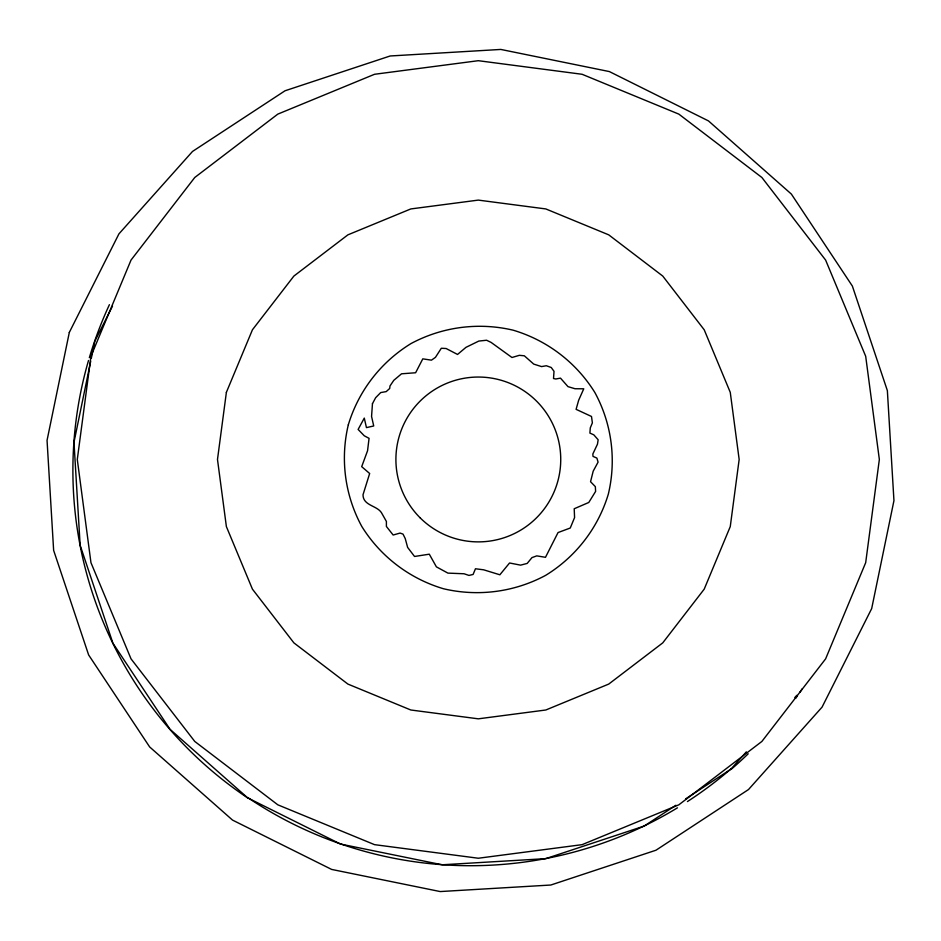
<?xml version="1.0" encoding="UTF-8"?>
<svg xmlns="http://www.w3.org/2000/svg" width="941" height="941" viewBox="0 0 941 941"><rect width="100%" height="100%" fill="white"/><g stroke="black" fill="none" stroke-linecap="round" stroke-linejoin="round"><path stroke-width="1.41" d="M90.724 361.132L73.986 442.282L80.15 545.298L112.92 643.209L170.062 729.346L247.671 797.85L340.466 844.042L442.129 864.779L545.721 858.651L644.185 826.069L675.909 805.261M91.312 358.286L94.841 341.195L112.508 306.107M746.342 751.859L730.816 769.256L685.671 798.862M794.851 697.516L796.792 695.34M247.636 797.909A394.326 394.326 0 0 1 88.513 360.485M89.336 357.698A394.326 394.326 0 0 1 109.403 304.672M802.355 688.636A394.326 394.326 0 0 1 799.932 692.235M797.474 695.811A394.326 394.326 0 0 1 795.815 698.187M748.201 753.788A394.326 394.326 0 0 1 731.016 769.479M730.71 769.126A398.514 398.514 0 0 1 687.424 801.567M677.461 807.825A398.514 398.514 0 0 1 247.824 797.615M372.46 403.654L371.566 416.451L373.718 425.967L366.449 427.614L364.285 418.098L358.121 429.437L364.285 435.801L369.06 438.341L367.555 450.751L361.697 466.654L369.66 473.511L363.014 494.766C363.003 505.658 376.741 505.388 381.434 512.657L386.398 521.443L386.398 526.454L393.15 535.017L400.078 533.077L403.03 534.112L405.242 538.581L407.629 547.403L414.534 556.472L429.296 554.19L436.401 566.858L447.916 573.116L464.042 573.763L468.971 575.422L473.1 574.457L475.464 568.764L483.662 569.811L499.859 574.786L509.551 562.989L520.585 565.141L527.195 563.424L531.959 557.613L536.77 555.872L545.486 557.307L558.037 532.559L570.258 528.019L574.575 517.585L574.21 508.752L588.784 502.47L595.618 491.402L595.335 486.638L590.548 481.71L593.195 471.159L598.076 462.137L596.888 458.091L592.995 456.385L592.854 453.962L597.464 444.199L598.147 439.776L593.818 434.848L589.901 433.083L590.289 427.884L592.371 422.862L591.501 416.475L576.092 409.335L578.668 400.231L583.761 388.798L574.998 388.739L567.988 386.633L560.483 378.129L555.802 379L553.52 378.529L554.014 371.319L551.238 367.496L546.321 365.743L541.569 366.59L533.723 364.096L524.337 355.804L519.361 355.322L511.963 357.498L491.084 342.395L486.591 340.242L478.816 341.065L465.983 347.335L457.538 354.451L446.116 348.511L441.317 348.252L435.436 357.368L431.46 360.156L422.791 358.862L415.616 372.754L401.548 373.8L393.785 380.329L389.997 385.963L389.692 388.468L386.21 391.609L380.705 392.573L375.647 397.714L372.46 403.654M90.959 356.263L77.291 459.467L90.959 562.671L131.022 658.853L194.752 741.437L277.807 804.814L374.53 844.653L478.322 858.239L582.114 844.653L678.837 804.814L761.892 741.437L825.622 658.853L865.685 562.671L879.353 459.467L865.685 356.263L825.622 260.081L761.892 177.496L678.837 114.12L582.114 74.28L478.322 60.695L374.53 74.28L277.807 114.12L194.752 177.496L131.022 260.081L90.959 356.263M226.381 392.338L217.489 459.467L226.381 526.595L252.435 589.148L293.886 642.868L347.899 684.083L410.817 709.996L478.322 718.83L545.827 709.996L608.733 684.083L662.758 642.868L704.209 589.148L730.263 526.595L739.155 459.467L730.263 392.338L704.209 329.785L662.758 276.066L608.733 234.85L545.827 208.937L478.322 200.104L410.817 208.937L347.899 234.85L293.886 276.066L252.435 329.785L226.381 392.338M348.311 424.826C340.101 459.208 344.9 495.331 361.756 526.384C380.435 556.519 409.511 578.644 443.482 588.748C478.04 596.9 514.327 592.16 545.615 575.374C575.798 556.872 598.135 528.019 608.333 494.107C616.531 459.726 611.744 423.603 594.888 392.55C576.198 362.414 547.133 340.289 513.151 330.185C478.593 322.034 442.317 326.774 411.017 343.559C380.846 362.062 358.509 390.915 348.311 424.826M69.316 332.42L47.05 440.364L53.637 550.379L88.63 654.936L149.643 746.931L232.533 820.093L331.632 869.425L440.2 891.562L550.826 885.022L655.983 850.217L748.495 789.546L822.069 707.126L871.684 608.58L893.95 500.636L887.363 390.621L852.37 286.064L791.357 194.069L708.467 120.907L609.368 71.575L500.8 49.438L390.174 55.978L285.017 90.783L192.505 151.454L118.931 233.874L69.316 332.42M420.215 517.903A82.408 82.408 0 0 0 557.989 480.569A82.408 82.408 0 0 0 456.761 379.917A82.408 82.408 0 0 0 420.215 517.903"/></g></svg>
